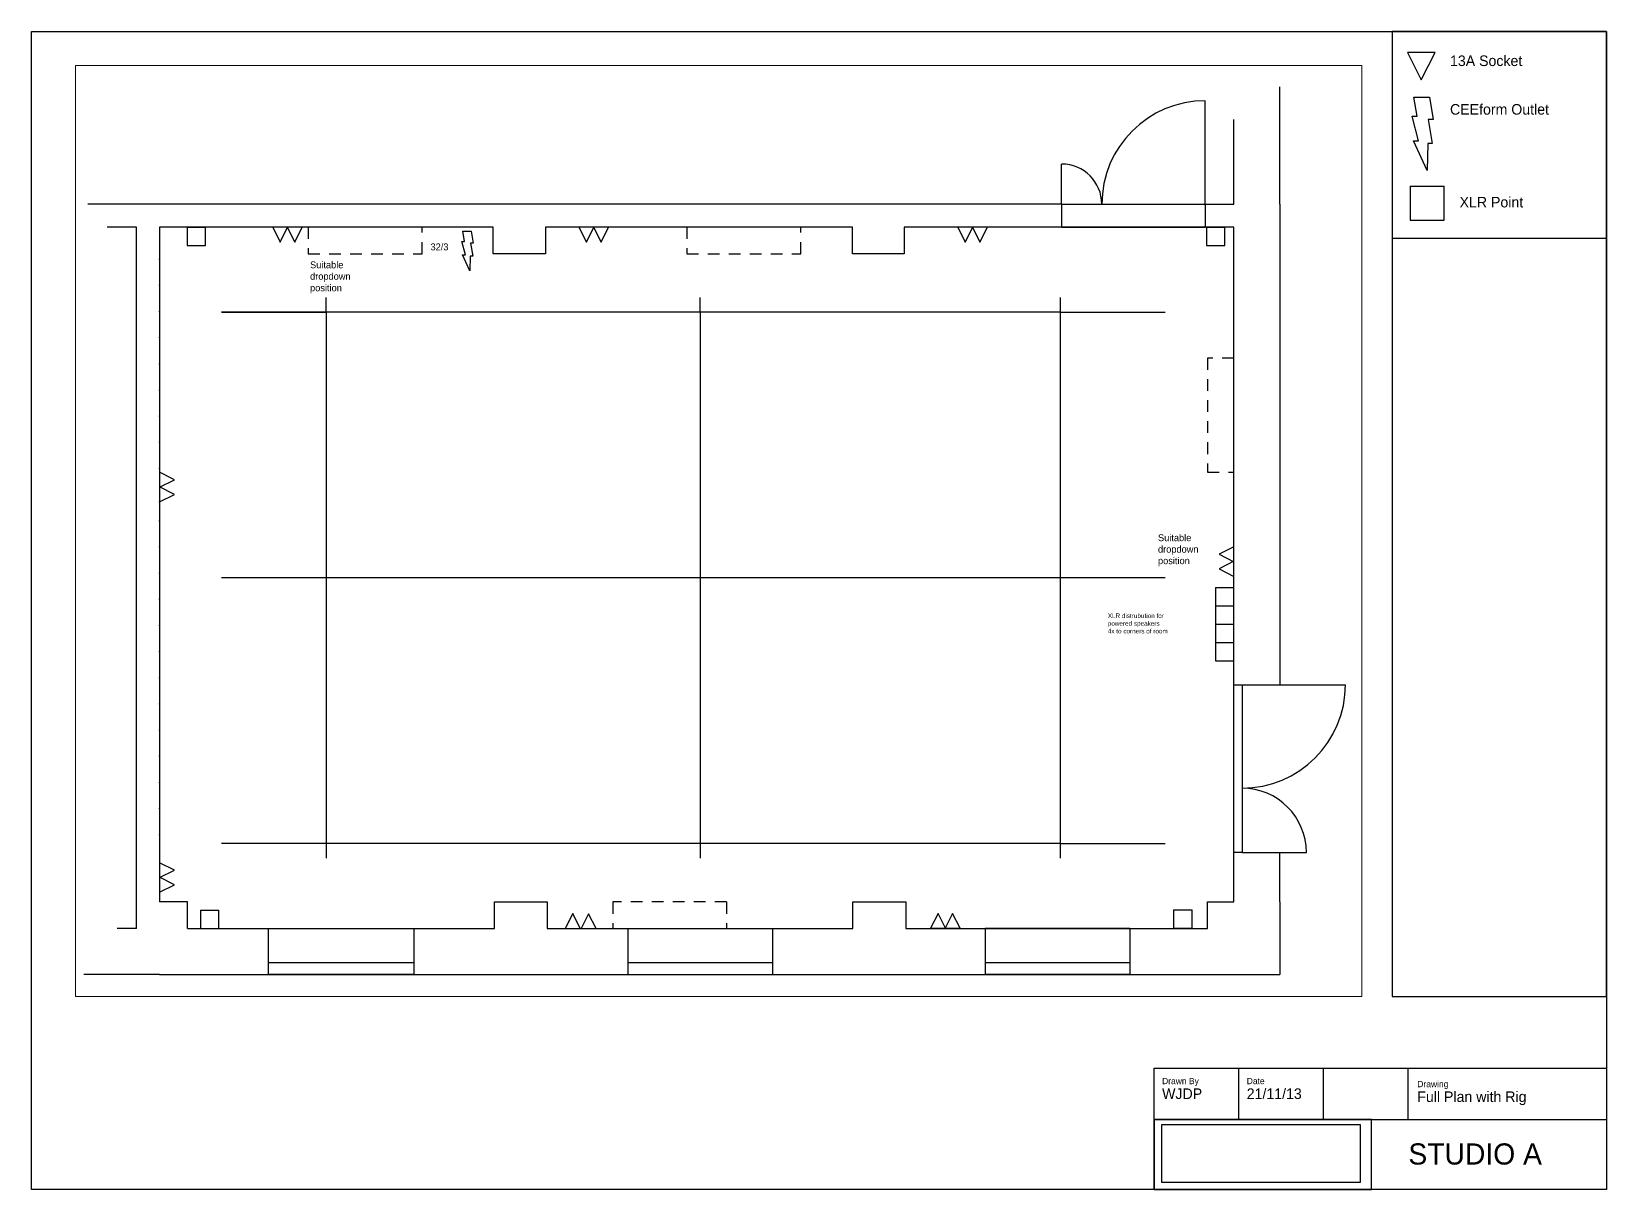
# Paper-space layout 'Layout1' of a CAD drawing. Header units: millimetres. Extents: x 4 to 376, y 5 to 279.
# The model-space entities are those that its viewports show. They can reach past a viewport. Long polylines and large blocks are cut down to what shows.
import ezdxf

# ---------------------------------------------------------------- set-up
doc = ezdxf.new("R2010")
doc.units = ezdxf.units.MM
doc.linetypes.add('JIS_02_0.7', pattern=[1.35, 0.75, -0.6])
for name, color, linetype in [('Doors', 16, 'Continuous'), ('FRAME', 7, 'Continuous'), ('Key', 18, 'Continuous'), ('Notes', 10, 'Continuous'), ('Radiators', 19, 'JIS_02_0.7'), ('Sockets', 40, 'Continuous'), ('TEXT', 5, 'Continuous'), ('Windows', 150, 'Continuous'), ('XLR', 220, 'Continuous')]:
    doc.layers.add(name, color=color, linetype=linetype)
doc.layers.add('DWG Frame', color=7, linetype='Continuous', lineweight=0)
doc.layers.add('Rig', color=30, linetype='Continuous', lineweight=30)
picture_1 = doc.add_image_def('image1.png', size_in_pixel=(400, 117))

msp = doc.modelspace()

# ---------------------------------------------------------------- linework, layer by layer
for p, q in [((975, 630), (975, 732)), ((935, 630), (935, 703.7)), ((-20, 630), (-62.3, 630)), ((785, 630), (-20, 630)), ((910, 630), (935, 630)), ((975, 630), (975, 212)), ((-20, 610), (-45.4, 610)), ((-20, 0), (-20, 610)), ((129.5, 610), (0, 610)), ((0, 610), (0, 605)), ((0, 605), (0, 68)), ((228.5, 610), (129.5, 610)), ((290.5, 610), (228.5, 610)), ((290.5, 587), (290.5, 610)), ((459, 610), (336, 610)), ((336, 610), (336, 587)), ((558, 610), (459, 610)), ((603, 610), (558, 610)), ((603, 587), (603, 610)), ((785, 610), (648, 610)), ((648, 610), (648, 587)), ((910, 610), (785, 610)), ((935, 610), (910, 610)), ((935, 496), (935, 610)), ((336, 587), (290.5, 587)), ((648, 587), (603, 587)), ((935, 128.1), (935, 498.1)), ((935, 397), (935, 496)), ((935, 66), (935, 212)), ((0, 68), (0, 23)), ((935, 23), (935, 66)), ((975, 23), (975, 66)), ((24.5, 23), (0, 23)), ((24.5, 0), (24.5, 23)), ((291.5, 0), (291.5, 23)), ((291.5, 23), (337.5, 23)), ((337.5, 23), (337.5, 0)), ((603.5, 0), (603.5, 23)), ((603.5, 23), (649.5, 23)), ((649.5, 23), (649.5, 0)), ((912, 0), (912, 23)), ((912, 23), (935, 23)), ((975, 23), (975, -40)), ((-20, 0), (-36.6, 0)), ((24.5, 0), (94.5, 0)), ((94.5, 0), (221.5, 0)), ((221.5, 0), (291.5, 0)), ((337.5, 0), (407.5, 0)), ((407.5, 0), (533.5, 0)), ((533.5, 0), (603.5, 0)), ((649.5, 0), (718.5, 0)), ((718.5, 0), (844.5, 0)), ((844.5, 0), (912, 0)), ((-20, -40), (-65.7, -40)), ((0, -40), (-20, -40)), ((0, -40), (975, -40))]:
    msp.add_line(p, q)
at = {"layer": 'Doors'}
for p, q in [((910, 630), (910, 720)), ((785, 630), (785, 665)), ((785, 630), (785, 610)), ((785, 630), (910, 630)), ((910, 630), (910, 610)), ((785, 610), (820, 610)), ((820, 610), (910, 610)), ((935, 122), (935, 212)), ((935, 212), (942, 212)), ((942, 212), (1032, 212)), ((942, 212), (942, 66)), ((935, 66), (935, 122)), ((942, 66), (935, 66)), ((942, 66), (998, 66))]:
    msp.add_line(p, q, dxfattribs=at)
for centre, radius, start, end in [((910, 630), 90, 90, 180), ((785, 630), 35, 0, 90), ((942, 212), 90, 270, 0), ((942, 66), 56, 0, 90)]:
    msp.add_arc(centre, radius, start, end, dxfattribs=at)
at = {"layer": 'Radiators'}
for p, q in [((129.5, 610), (129.5, 587)), ((228.5, 587), (228.5, 610)), ((459, 610), (459, 587)), ((558, 587), (558, 610)), ((129.5, 587), (228.5, 587)), ((459, 587), (558, 587)), ((935, 496), (912, 496)), ((912, 496), (912, 397)), ((912, 397), (935, 397)), ((493.5, 23), (394.5, 23)), ((394.5, 23), (394.5, 0)), ((493.5, 23), (493.5, 0))]:
    msp.add_line(p, q, dxfattribs=at)
at = {"layer": 'Rig'}
for p, q in [((145, 536), (145, 549)), ((470.5, 536), (470.5, 549)), ((784, 61), (784, 549)), ((784, 536), (54, 536)), ((54, 536), (145, 536)), ((145, 536), (145, 74)), ((470.5, 536), (470.5, 74)), ((784, 536), (875, 536)), ((875, 305), (54, 305)), ((784, 74), (54, 74)), ((145, 74), (145, 61)), ((470.5, 74), (470.5, 61)), ((784, 74), (875, 74))]:
    msp.add_line(p, q, dxfattribs=at)
for p in [(0, 582.2), (0, 559.5), (0, 536.7), (0, 514), (0, 491.2), (0, 468.4), (0, 445.7), (0, 422.9), (0, 400.2), (0, 371), (0, 354.6), (0, 331.9), (0, 309.1), (0, 286.4), (0, 263.6), (0, 240.8), (0, 218.1), (0, 195.3), (0, 172.6), (0, 149.8), (0, 127), (0, 104.3), (0, 81.5)]:
    msp.add_point(p, dxfattribs=at)
at = {"layer": 'Sockets'}
for p, q in [((111.6, 610), (98.6, 610)), ((98.6, 610), (105.1, 597)), ((105.1, 597), (111.6, 610)), ((124.3, 610), (111.3, 610)), ((111.3, 610), (117.8, 597)), ((117.8, 597), (124.3, 610)), ((378.1, 610), (365.1, 610)), ((365.1, 610), (371.6, 597)), ((371.6, 597), (378.1, 610)), ((390.8, 610.1), (377.8, 610.1)), ((377.8, 610.1), (384.3, 597)), ((384.3, 597), (390.8, 610.1)), ((707.7, 610), (694.7, 610)), ((694.7, 610), (701.2, 597)), ((701.2, 597), (707.7, 610)), ((720.4, 610), (707.4, 610)), ((707.4, 610), (713.9, 597)), ((713.9, 597), (720.4, 610)), ((13, 390.3), (0, 396.9)), ((0, 396.9), (0, 383.8)), ((0, 383.8), (13, 390.3)), ((13, 377.6), (0, 384.2)), ((0, 384.2), (0, 371.1)), ((0, 371.1), (13, 377.6)), ((935, 332.1), (922, 325.5)), ((935, 319), (935, 332.1)), ((922, 325.5), (935, 319)), ((935, 319.4), (922, 312.8)), ((935, 306.3), (935, 319.4)), ((922, 312.8), (935, 306.3)), ((13, 50.7), (0, 57.2)), ((0, 57.2), (0, 44.2)), ((0, 44.2), (13, 50.7)), ((13, 38), (0, 44.5)), ((0, 44.5), (0, 31.5)), ((0, 31.5), (13, 38)), ((359.7, 13), (353.2, 0)), ((353.2, 0), (366.2, 0)), ((366.2, 0), (359.7, 13)), ((373.5, 12.8), (367, -0.2)), ((380, -0.2), (373.5, 12.8)), ((677.5, 13.1), (671, 0.1)), ((671, 0.1), (684, 0.1)), ((684, 0.1), (677.5, 13.1)), ((690.2, 13.1), (683.7, 0.1)), ((683.7, 0.1), (696.7, 0.1)), ((696.7, 0.1), (690.2, 13.1)), ((367, -0.2), (380, -0.2))]:
    msp.add_line(p, q, dxfattribs=at)
msp.add_lwpolyline([(263.9, 606.7), (271.4, 606.7), (273.1, 596.1), (270.8, 596.1), (272.7, 584.7), (270.5, 584.7), (270.2, 572.1), (263.8, 586.1), (266.2, 586.1), (263.2, 597.7), (265.5, 597.7), (263.9, 606.7)], dxfattribs=at)
at = {"layer": 'Windows'}
for p, q in [((94.5, 0), (94.5, -30)), ((94.5, 0), (221.5, 0)), ((221.5, 0), (221.5, -30)), ((844.5, 0), (718.5, 0)), ((718.5, 0), (718.5, -30)), ((407.5, 0), (407.5, -30)), ((407.5, 0), (533.5, 0)), ((533.5, 0), (533.5, -30)), ((844.5, 0), (844.5, -30)), ((221.5, -30), (94.5, -30)), ((94.5, -30), (94.5, -40)), ((221.5, -40), (94.5, -40)), ((221.5, -30), (221.5, -40)), ((533.5, -30), (407.5, -30)), ((407.5, -30), (407.5, -40)), ((407.5, -40), (533.5, -40)), ((533.5, -30), (533.5, -40)), ((844.5, -30), (718.5, -30)), ((718.5, -30), (718.5, -40)), ((844.5, -40), (718.5, -40)), ((844.5, -30), (844.5, -40))]:
    msp.add_line(p, q, dxfattribs=at)
at = {"layer": 'XLR'}
for p, q in [((24.1, 610), (24.1, 594)), ((24.1, 610), (40.1, 610)), ((40.1, 594), (40.1, 610)), ((911, 610), (911, 594)), ((911, 610), (927, 610)), ((927, 594), (927, 610)), ((24.1, 594), (40.1, 594)), ((911, 594), (927, 594)), ((919, 296.6), (919, 280.6)), ((919, 296.6), (935, 296.6)), ((935, 280.6), (935, 296.6)), ((919, 280.7), (919, 264.7)), ((919, 280.7), (935, 280.7)), ((919, 280.6), (935, 280.6)), ((935, 264.7), (935, 280.7)), ((919, 264.8), (919, 248.8)), ((919, 264.8), (935, 264.8)), ((919, 264.7), (935, 264.7)), ((935, 248.8), (935, 264.8)), ((919, 248.8), (935, 248.8)), ((919, 248.8), (919, 232.8)), ((919, 248.8), (935, 248.8)), ((935, 232.8), (935, 248.8)), ((919, 232.8), (935, 232.8)), ((35.7, 16), (35.7, 0)), ((35.7, 16), (51.7, 16)), ((51.7, 0), (51.7, 16)), ((882.5, 16.1), (882.5, 0.1)), ((882.5, 16.1), (898.5, 16.1)), ((898.5, 0.1), (898.5, 16.1)), ((882.5, 0.1), (898.5, 0.1)), ((35.7, 0), (51.7, 0))]:
    msp.add_line(p, q, dxfattribs=at)

# ---------------------------------------------------------------- texts
at = {"layer": 'Notes', "char_height": 6, "width": 126.256, "attachment_point": 1}
for insert in [(131.1, 580.3), (868.9, 342.9)]:
    msp.add_mtext('Suitable\\Pdropdown\\Pposition', dxfattribs=dict(at, insert=insert))
at = {"layer": 'Sockets', "insert": (235.9, 595.9), "char_height": 6, "width": 20.581, "attachment_point": 1}
msp.add_mtext('32/3', dxfattribs=at)
at = {"layer": 'XLR', "insert": (825.2, 274), "char_height": 4, "width": 128.231, "attachment_point": 1}
msp.add_mtext('XLR distrubution for\\Ppowered speakers\\P4x to corners of room', dxfattribs=at)

psp = doc.layouts.get("Layout1")

# ---------------------------------------------------------------- linework, layer by layer
at = {"layer": 'FRAME'}
for p, q in [((325.32, 230.13), (375.99, 230.13)), ((289.07, 21.79), (289.07, 33.92)), ((309.07, 21.79), (309.07, 33.92)), ((329.07, 21.79), (329.07, 33.92)), ((269.07, 21.79), (289.07, 21.79)), ((289.07, 21.79), (309.07, 21.79)), ((309.07, 21.79), (329.07, 21.79)), ((329.07, 21.79), (349.07, 21.79))]:
    psp.add_line(p, q, dxfattribs=at)
for points in [[(3.56, 278.99), (375.99, 278.99), (375.99, 5.22), (3.56, 5.22)], [(375.99, 278.99), (325.32, 278.99), (325.32, 50.86), (375.99, 50.83)], [(375.99, 5.22), (269.07, 5.22), (269.07, 33.92), (375.99, 33.92)], [(320.43, 21.79), (269.07, 21.79), (269.07, 5.22), (320.43, 5.22)], [(375.99, 5.22), (320.43, 5.22), (320.43, 21.79), (375.99, 21.79)]]:
    psp.add_lwpolyline(points, close=True, dxfattribs=at)
at = {"layer": 'Key', "color": 30}
for p, q in [((335.44, 274.04), (328.94, 274.04)), ((328.94, 274.04), (332.19, 267.54)), ((332.19, 267.54), (335.44, 274.04))]:
    psp.add_line(p, q, dxfattribs=at)
at = {"layer": 'Key', "color": 220}
for p, q in [((329.59, 242.41), (329.59, 234.41)), ((329.59, 242.41), (337.59, 242.41)), ((337.59, 234.41), (337.59, 242.41)), ((329.59, 234.41), (337.59, 234.41))]:
    psp.add_line(p, q, dxfattribs=at)
at = {"layer": 'Key', "color": 30}
psp.add_lwpolyline([(330.41, 263.46), (334.16, 263.46), (335.01, 258.17), (333.86, 258.17), (334.8, 252.49), (333.74, 252.49), (333.58, 246.17), (330.37, 253.17), (331.56, 253.17), (330.07, 258.97), (331.2, 258.97), (330.41, 263.46)], dxfattribs=at)

# ---------------------------------------------------------------- texts
at = {"layer": 'Key', "char_height": 2.5, "attachment_point": 1}
for s, insert, width in [('13A Socket', (338.99, 273.33), 32.9327), ('CEEform Outlet', (338.99, 261.84), 27.1825), ('XLR Point', (341.25, 239.9), 24.7431)]:
    psp.add_mtext(s, dxfattribs=dict(at, insert=insert, width=width))
at = {"layer": 'TEXT', "attachment_point": 1}
for s, insert, char_height, width in [('{\\H0.6x;Drawn By\\P}WJDP', (270.91, 31.62), 2.5, 15.6672), ('{\\H0.6x;Date}\\P21/11/13', (290.92, 31.62), 2.5, 25.75), ('{\\H0.6x;Drawing}\\PFull Plan with Rig', (331.25, 30.91), 2.5, 42.503), ('STUDIO A', (329.15, 16.12), 5, 38.6401)]:
    psp.add_mtext(s, dxfattribs=dict(at, insert=insert, char_height=char_height, width=width))

# ---------------------------------------------------------------- pictures from other files: only their frames are drawn
at = {"layer": 'FRAME', "color": 7, "true_color": 0xffffff}
image = psp.add_image(picture_1, insert=(270.82, 6.84), size_in_units=(46.94, 13.73), dxfattribs=at)
image.dxf.flags = 7

# ---------------------------------------------------------------- viewports
at = {"layer": 'DWG Frame', "color": 7, "true_color": 0xffffff}
psp.add_viewport(center=(166.08, 160.91), size=(304.16, 220.0992), view_center_point=(486.73, 345.77), view_height=809.8823, dxfattribs=at)

doc.saveas('drawing.dxf')
